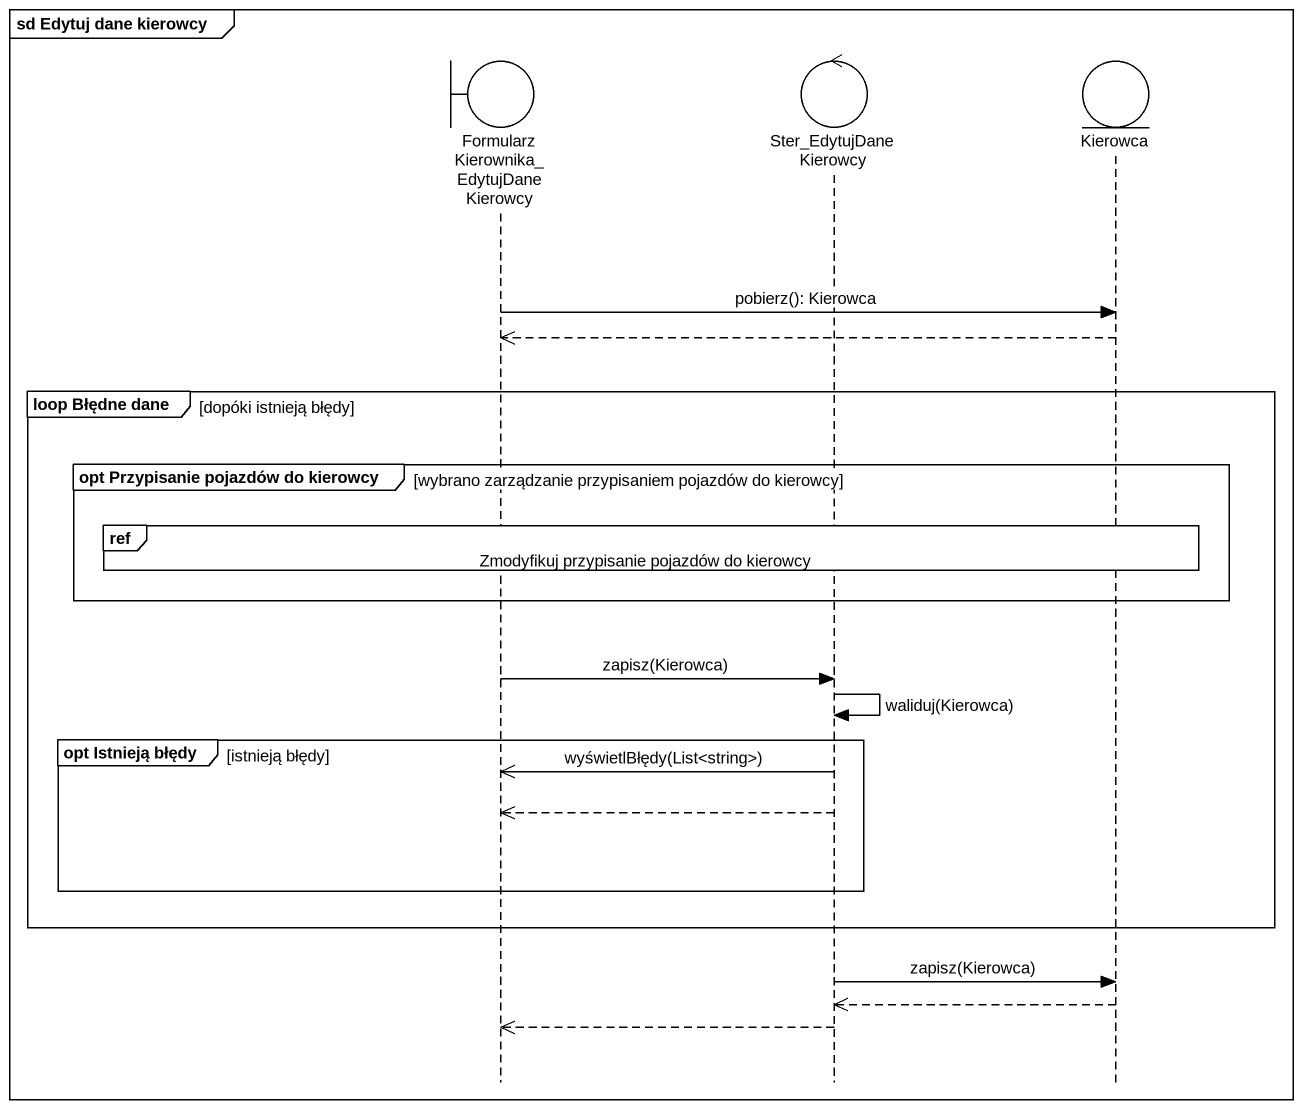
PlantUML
@startuml
mainframe sd Edytuj dane kierowcy
hide footbox
boundary "FormularzKierownika_EdytujDaneKierowcy" as FormularzKierownika
control Ster_EdytujDaneKierowcy
entity Kierowca

FormularzKierownika -> Kierowca : pobierz(): Kierowca
Kierowca -->> FormularzKierownika
group loop Błędne dane [dopóki istnieją błędy]
  group opt Przypisanie pojazdów do kierowcy [wybrano zarządzanie przypisaniem pojazdów do kierowcy]
    ref over FormularzKierownika, Ster_EdytujDaneKierowcy, Kierowca : Zmodyfikuj przypisanie pojazdów do kierowcy
  end
  FormularzKierownika -> Ster_EdytujDaneKierowcy : zapisz(Kierowca)
  Ster_EdytujDaneKierowcy -> Ster_EdytujDaneKierowcy : waliduj(Kierowca)
  group opt Istnieją błędy [istnieją błędy]
    Ster_EdytujDaneKierowcy ->> FormularzKierownika : wyświetlBłędy(List<string>)
    Ster_EdytujDaneKierowcy -->> FormularzKierownika
  end
end
Ster_EdytujDaneKierowcy -> Kierowca : zapisz(Kierowca)
Kierowca -->> Ster_EdytujDaneKierowcy
Ster_EdytujDaneKierowcy -->> FormularzKierownika
@enduml
